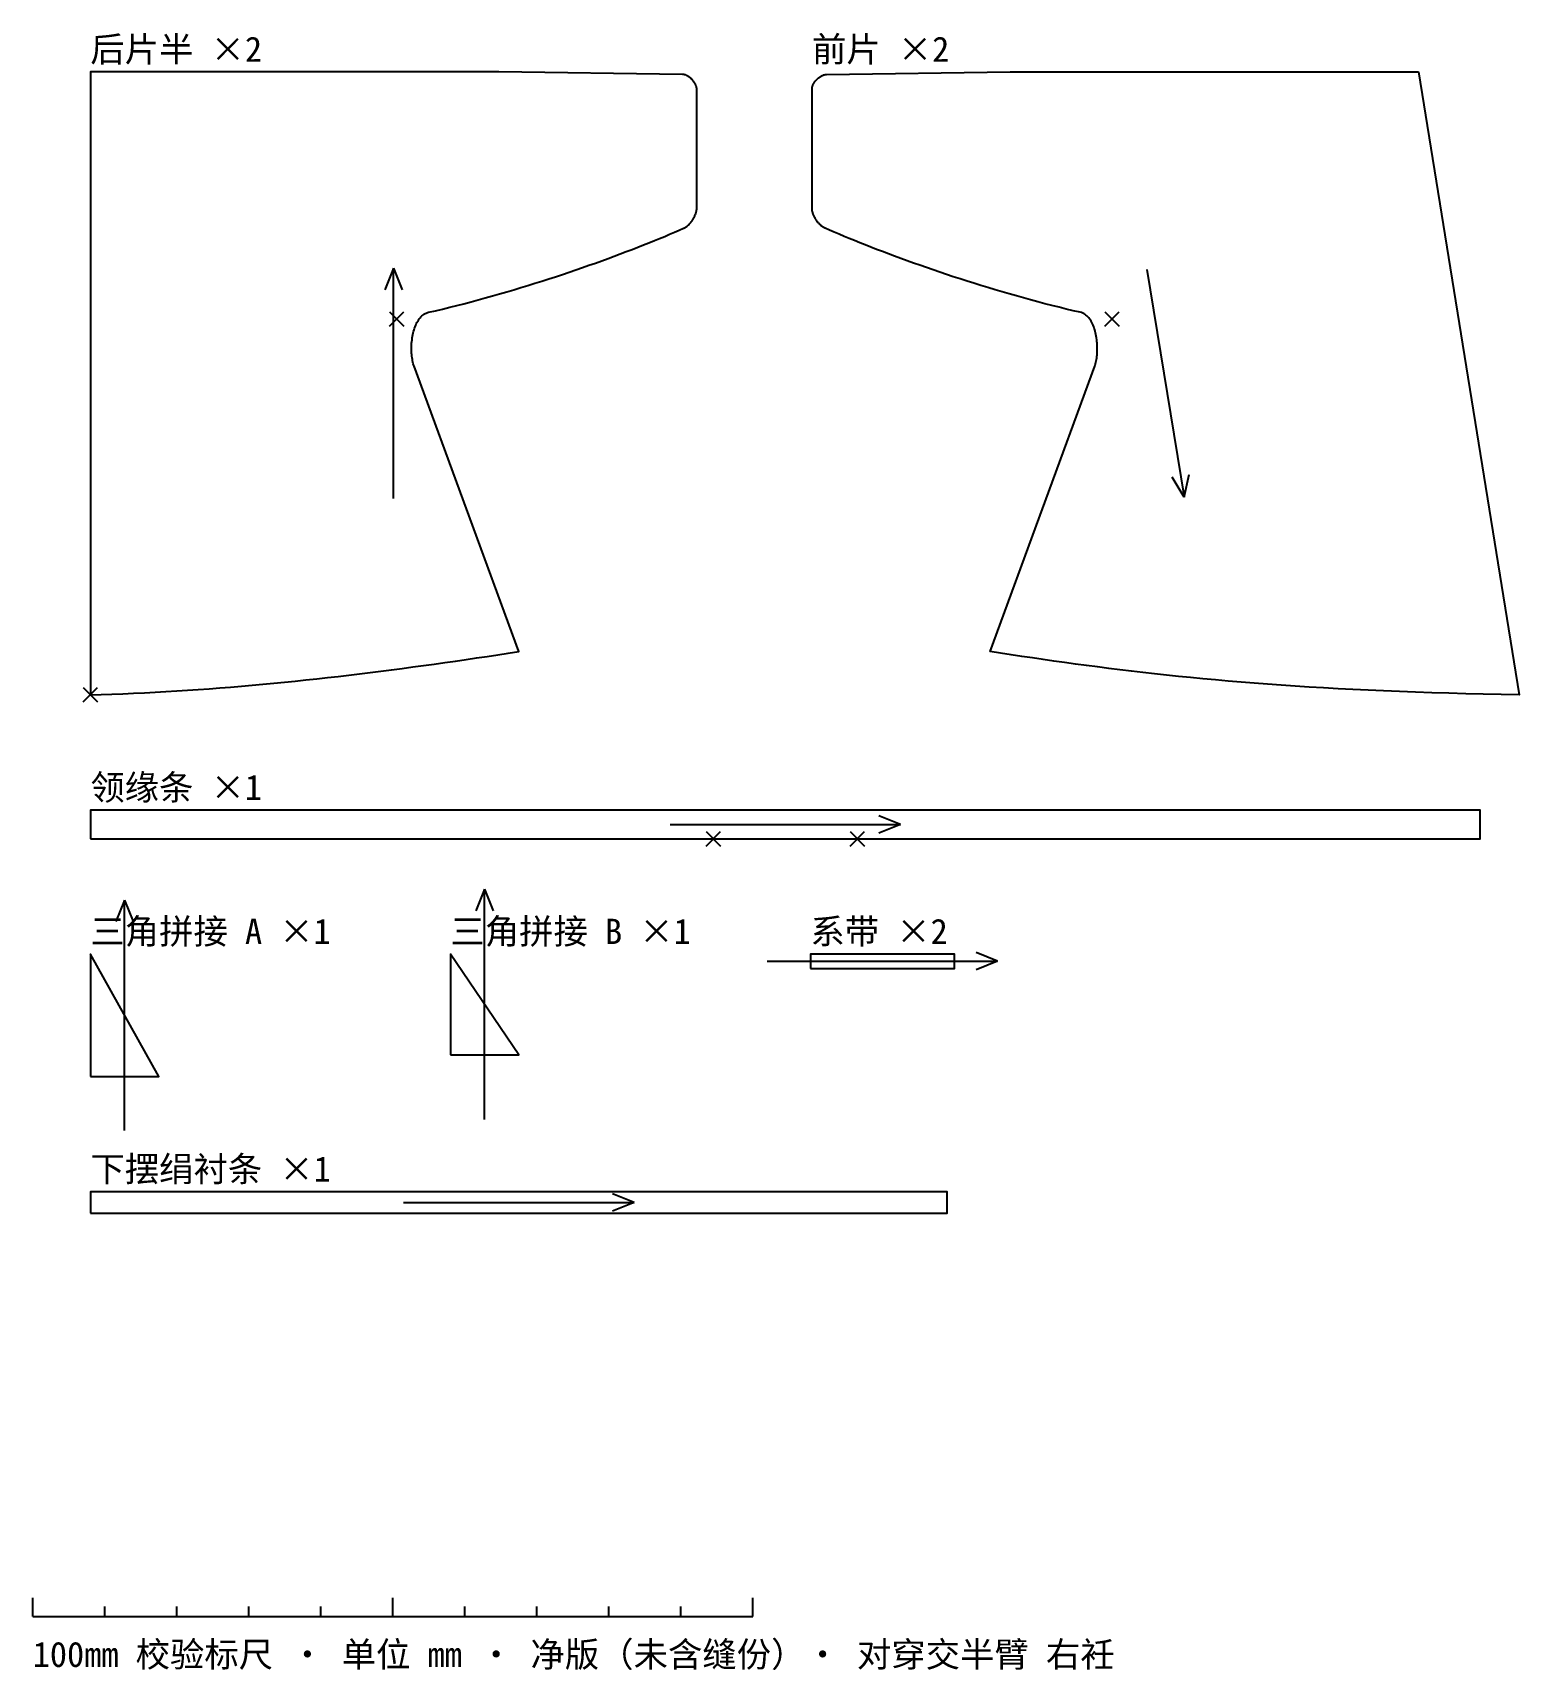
# Model space of a CAD drawing. Header units: millimetres. Extents: x 40 to 2104, y -135 to 2139.
import ezdxf

# ---------------------------------------------------------------- set-up
doc = ezdxf.new("R2010")
doc.units = ezdxf.units.MM
for name, color, linetype in [('CUT_轮廓', 7, 'Continuous'), ('DIM_标注', 4, 'Continuous'), ('GRAIN_布纹', 8, 'Continuous'), ('NOTCH_刀口', 1, 'Continuous'), ('TEXT_文字', 3, 'Continuous')]:
    doc.layers.add(name, color=color, linetype=linetype)
doc.styles.add('CN', font='simsun.ttc')

msp = doc.modelspace()

# ---------------------------------------------------------------- linework, layer by layer
at = {"layer": 'CUT_轮廓'}
for points in [[(120, 1220), (135, 1220.4), (150, 1220.9), (165, 1221.5), (180, 1222.1), (195, 1222.8), (210, 1223.5), (225, 1224.4), (240, 1225.3), (254.9, 1226.2), (269.9, 1227.3), (284.9, 1228.4), (299.9, 1229.5), (314.8, 1230.7), (329.8, 1232), (344.7, 1233.3), (359.7, 1234.6), (374.6, 1236.1), (389.5, 1237.5), (404.5, 1239.1), (419.4, 1240.6), (434.3, 1242.2), (449.2, 1243.9), (464, 1245.6), (478.9, 1247.4), (493.8, 1249.2), (508.6, 1251), (523.5, 1252.8), (538.3, 1254.8), (553.1, 1256.7), (567.9, 1258.7), (582.7, 1260.7), (597.4, 1262.7), (612.2, 1264.8), (626.9, 1266.9), (641.7, 1269), (656.4, 1271.2), (671, 1273.3), (685.7, 1275.5), (700.4, 1277.8), (715, 1280), (569.6, 1676.3), (569, 1678), (568.5, 1679.8), (568, 1681.7), (567.6, 1683.7), (567.2, 1685.7), (566.8, 1687.8), (566.6, 1689.9), (566.3, 1692.1), (566.2, 1694.4), (566, 1696.7), (566, 1699), (566, 1701.3), (566, 1703.7), (566.1, 1706), (566.2, 1708.4), (566.5, 1710.8), (566.7, 1713.1), (567.1, 1715.5), (567.4, 1717.8), (567.9, 1720.1), (568.4, 1722.4), (568.9, 1724.6), (569.6, 1726.8), (570.2, 1729), (571, 1731), (571.8, 1733.1), (572.6, 1735), (573.6, 1736.9), (574.6, 1738.7), (575.6, 1740.4), (576.7, 1742), (577.9, 1743.5), (579.1, 1744.9), (580.4, 1746.2), (581.8, 1747.3), (583.3, 1748.4), (584.8, 1749.3), (586.3, 1750.1), (588, 1750.7), (589.7, 1751.1), (599.4, 1753.4), (609.2, 1755.7), (619.1, 1758.1), (629, 1760.5), (638.8, 1763.1), (648.7, 1765.7), (658.6, 1768.3), (668.5, 1771), (678.4, 1773.8), (688.3, 1776.6), (698.2, 1779.5), (708, 1782.4), (717.8, 1785.4), (727.6, 1788.4), (737.3, 1791.4), (746.9, 1794.4), (756.5, 1797.5), (766.1, 1800.6), (775.5, 1803.8), (784.9, 1806.9), (794.1, 1810.1), (803.3, 1813.2), (812.4, 1816.4), (821.3, 1819.6), (830.2, 1822.8), (838.9, 1825.9), (847.5, 1829.1), (855.9, 1832.2), (864.2, 1835.4), (872.4, 1838.5), (880.3, 1841.6), (888.2, 1844.7), (895.8, 1847.7), (903.3, 1850.7), (910.6, 1853.7), (917.7, 1856.6), (924.5, 1859.5), (931.2, 1862.3), (937.7, 1865.1), (943.9, 1867.9), (944.6, 1868.2), (945.3, 1868.6), (946, 1869), (946.7, 1869.4), (947.4, 1869.9), (948.1, 1870.3), (948.8, 1870.9), (949.5, 1871.4), (950.1, 1872), (950.8, 1872.6), (951.4, 1873.2), (952, 1873.9), (952.7, 1874.5), (953.3, 1875.2), (953.9, 1875.9), (954.4, 1876.7), (955, 1877.4), (955.6, 1878.2), (956.1, 1878.9), (956.6, 1879.7), (957.1, 1880.5), (957.6, 1881.3), (958, 1882.1), (958.5, 1882.9), (958.9, 1883.8), (959.3, 1884.6), (959.7, 1885.4), (960, 1886.3), (960.4, 1887.1), (960.7, 1888), (961, 1888.8), (961.2, 1889.7), (961.4, 1890.5), (961.6, 1891.3), (961.8, 1892.1), (961.9, 1893), (962.1, 1893.8), (962.1, 1894.6), (962.2, 1895.4), (962.2, 1896.2), (962.2, 2061.2), (962.2, 2061.8), (962.1, 2062.5), (962, 2063.2), (961.9, 2063.8), (961.7, 2064.5), (961.5, 2065.2), (961.2, 2065.9), (961, 2066.6), (960.6, 2067.3), (960.3, 2068), (959.9, 2068.7), (959.5, 2069.4), (959.1, 2070), (958.7, 2070.7), (958.2, 2071.4), (957.7, 2072), (957.2, 2072.7), (956.6, 2073.3), (956.1, 2073.9), (955.5, 2074.5), (954.9, 2075.1), (954.3, 2075.7), (953.6, 2076.2), (953, 2076.8), (952.4, 2077.3), (951.7, 2077.8), (951, 2078.2), (950.4, 2078.7), (949.7, 2079.1), (949, 2079.4), (948.3, 2079.8), (947.6, 2080.1), (946.9, 2080.4), (946.3, 2080.7), (945.6, 2080.9), (944.9, 2081.1), (944.2, 2081.2), (943.5, 2081.3), (942.9, 2081.4), (942.2, 2081.4), (687.2, 2085), (221, 2085), (120, 2085)], [(1964.4, 2085), (2104.4, 1220), (2079.2, 1220.4), (2054.4, 1220.9), (2030.2, 1221.5), (2006.5, 1222.1), (1983.2, 1222.8), (1960.4, 1223.5), (1938, 1224.4), (1916.1, 1225.3), (1894.6, 1226.2), (1873.5, 1227.3), (1852.9, 1228.4), (1832.6, 1229.5), (1812.6, 1230.7), (1793.1, 1232), (1773.8, 1233.3), (1755, 1234.6), (1736.4, 1236.1), (1718.1, 1237.5), (1700.2, 1239.1), (1682.5, 1240.6), (1665.1, 1242.2), (1648, 1243.9), (1631.1, 1245.6), (1614.4, 1247.4), (1598, 1249.2), (1581.8, 1251), (1565.7, 1252.8), (1549.9, 1254.8), (1534.2, 1256.7), (1518.7, 1258.7), (1503.3, 1260.7), (1488.1, 1262.7), (1473, 1264.8), (1457.9, 1266.9), (1443, 1269), (1428.2, 1271.2), (1413.4, 1273.3), (1398.7, 1275.5), (1384, 1277.8), (1369.4, 1280), (1514.8, 1676.3), (1515.4, 1678), (1515.9, 1679.8), (1516.4, 1681.7), (1516.8, 1683.7), (1517.2, 1685.7), (1517.6, 1687.8), (1517.8, 1689.9), (1518.1, 1692.1), (1518.2, 1694.4), (1518.4, 1696.7), (1518.4, 1699), (1518.4, 1701.3), (1518.4, 1703.7), (1518.3, 1706), (1518.2, 1708.4), (1517.9, 1710.8), (1517.7, 1713.1), (1517.3, 1715.5), (1517, 1717.8), (1516.5, 1720.1), (1516, 1722.4), (1515.5, 1724.6), (1514.8, 1726.8), (1514.2, 1729), (1513.4, 1731), (1512.6, 1733.1), (1511.8, 1735), (1510.8, 1736.9), (1509.8, 1738.7), (1508.8, 1740.4), (1507.7, 1742), (1506.5, 1743.5), (1505.3, 1744.9), (1504, 1746.2), (1502.6, 1747.3), (1501.1, 1748.4), (1499.6, 1749.3), (1498.1, 1750.1), (1496.4, 1750.7), (1494.7, 1751.1), (1485, 1753.4), (1475.2, 1755.7), (1465.3, 1758.1), (1455.4, 1760.5), (1445.6, 1763.1), (1435.7, 1765.7), (1425.8, 1768.3), (1415.9, 1771), (1406, 1773.8), (1396.1, 1776.6), (1386.2, 1779.5), (1376.4, 1782.4), (1366.6, 1785.4), (1356.8, 1788.4), (1347.1, 1791.4), (1337.5, 1794.4), (1327.9, 1797.5), (1318.3, 1800.6), (1308.9, 1803.8), (1299.5, 1806.9), (1290.3, 1810.1), (1281.1, 1813.2), (1272, 1816.4), (1263.1, 1819.6), (1254.2, 1822.8), (1245.5, 1825.9), (1236.9, 1829.1), (1228.5, 1832.2), (1220.2, 1835.4), (1212, 1838.5), (1204.1, 1841.6), (1196.2, 1844.7), (1188.6, 1847.7), (1181.1, 1850.7), (1173.8, 1853.7), (1166.7, 1856.6), (1159.9, 1859.5), (1153.2, 1862.3), (1146.7, 1865.1), (1140.5, 1867.9), (1139.8, 1868.2), (1139.1, 1868.6), (1138.4, 1869), (1137.7, 1869.4), (1137, 1869.9), (1136.3, 1870.3), (1135.6, 1870.9), (1134.9, 1871.4), (1134.3, 1872), (1133.6, 1872.6), (1133, 1873.2), (1132.4, 1873.9), (1131.7, 1874.5), (1131.1, 1875.2), (1130.5, 1875.9), (1130, 1876.7), (1129.4, 1877.4), (1128.8, 1878.2), (1128.3, 1878.9), (1127.8, 1879.7), (1127.3, 1880.5), (1126.8, 1881.3), (1126.4, 1882.1), (1125.9, 1882.9), (1125.5, 1883.8), (1125.1, 1884.6), (1124.7, 1885.4), (1124.4, 1886.3), (1124, 1887.1), (1123.7, 1888), (1123.4, 1888.8), (1123.2, 1889.7), (1123, 1890.5), (1122.8, 1891.3), (1122.6, 1892.1), (1122.5, 1893), (1122.3, 1893.8), (1122.3, 1894.6), (1122.2, 1895.4), (1122.2, 1896.2), (1122.2, 2061.2), (1122.2, 2061.8), (1122.3, 2062.5), (1122.4, 2063.2), (1122.5, 2063.8), (1122.7, 2064.5), (1122.9, 2065.2), (1123.2, 2065.9), (1123.4, 2066.6), (1123.8, 2067.3), (1124.1, 2068), (1124.5, 2068.7), (1124.9, 2069.4), (1125.3, 2070), (1125.7, 2070.7), (1126.2, 2071.4), (1126.7, 2072), (1127.2, 2072.7), (1127.8, 2073.3), (1128.3, 2073.9), (1128.9, 2074.5), (1129.5, 2075.1), (1130.1, 2075.7), (1130.8, 2076.2), (1131.4, 2076.8), (1132, 2077.3), (1132.7, 2077.8), (1133.4, 2078.2), (1134, 2078.7), (1134.7, 2079.1), (1135.4, 2079.4), (1136.1, 2079.8), (1136.8, 2080.1), (1137.5, 2080.4), (1138.1, 2080.7), (1138.8, 2080.9), (1139.5, 2081.1), (1140.2, 2081.2), (1140.9, 2081.3), (1141.5, 2081.4), (1142.2, 2081.4), (1397.2, 2085), (1964.4, 2085)], [(120, 1020), (2050, 1020), (2050, 1060), (120, 1060)], [(120, 690), (215, 690), (120, 860)], [(620, 720), (715, 720), (620, 860)], [(1120, 840), (1320, 840), (1320, 860), (1120, 860)], [(120, 500), (1310, 500), (1310, 530), (120, 530)]]:
    msp.add_lwpolyline(points, close=True, dxfattribs=at)
at = {"layer": 'DIM_标注'}
for p, q in [((40, -60), (40, -34)), ((540, -60), (540, -34)), ((1040, -60), (1040, -34)), ((40, -60), (1040, -60)), ((140, -60), (140, -46)), ((240, -60), (240, -46)), ((340, -60), (340, -46)), ((440, -60), (440, -46)), ((640, -60), (640, -46)), ((740, -60), (740, -46)), ((840, -60), (840, -46)), ((940, -60), (940, -46))]:
    msp.add_line(p, q, dxfattribs=at)
at = {"layer": 'GRAIN_布纹'}
for p, q in [((541.1, 1812.5), (529.1, 1782.5)), ((541.1, 1492.5), (541.1, 1812.5)), ((541.1, 1812.5), (553.1, 1782.5)), ((1587.4, 1810.4), (1639.2, 1494.6)), ((1639.2, 1494.6), (1646.2, 1526.1)), ((1639.2, 1494.6), (1622.5, 1522.3)), ((1245, 1040), (1215, 1052)), ((925, 1040), (1245, 1040)), ((1245, 1040), (1215, 1028)), ((167.5, 935), (155.5, 905)), ((167.5, 615), (167.5, 935)), ((167.5, 935), (179.5, 905)), ((667.5, 950), (655.5, 920)), ((667.5, 630), (667.5, 950)), ((667.5, 950), (679.5, 920)), ((1060, 850), (1380, 850)), ((1380, 850), (1350, 862)), ((1380, 850), (1350, 838)), ((875, 515), (845, 527)), ((555, 515), (875, 515)), ((875, 515), (845, 503))]:
    msp.add_line(p, q, dxfattribs=at)
at = {"layer": 'NOTCH_刀口'}
for p, q in [((535.5, 1732), (555.5, 1752)), ((535.5, 1752), (555.5, 1732)), ((1528.9, 1732), (1548.9, 1752)), ((1528.9, 1752), (1548.9, 1732)), ((110, 1210), (130, 1230)), ((110, 1230), (130, 1210)), ((975, 1010), (995, 1030)), ((975, 1030), (995, 1010)), ((1175, 1010), (1195, 1030)), ((1175, 1030), (1195, 1010))]:
    msp.add_line(p, q, dxfattribs=at)

# ---------------------------------------------------------------- texts
at = {"layer": 'TEXT_文字', "style": 'CN'}
for s, p in [('后片半 ×2', (120, 2099)), ('前片 ×2', (1122.2, 2099)), ('领缘条 ×1', (120, 1074)), ('三角拼接 A ×1', (120, 874)), ('三角拼接 B ×1', (620, 874)), ('系带 ×2', (1120, 874)), ('下摆绢衬条 ×1', (120, 544)), ('100mm 校验标尺 · 单位 mm · 净版（未含缝份）· 对穿交半臂 右衽', (40, -130))]:
    msp.add_text(s, height=35, dxfattribs=at).set_placement(p)

doc.saveas('drawing.dxf')
